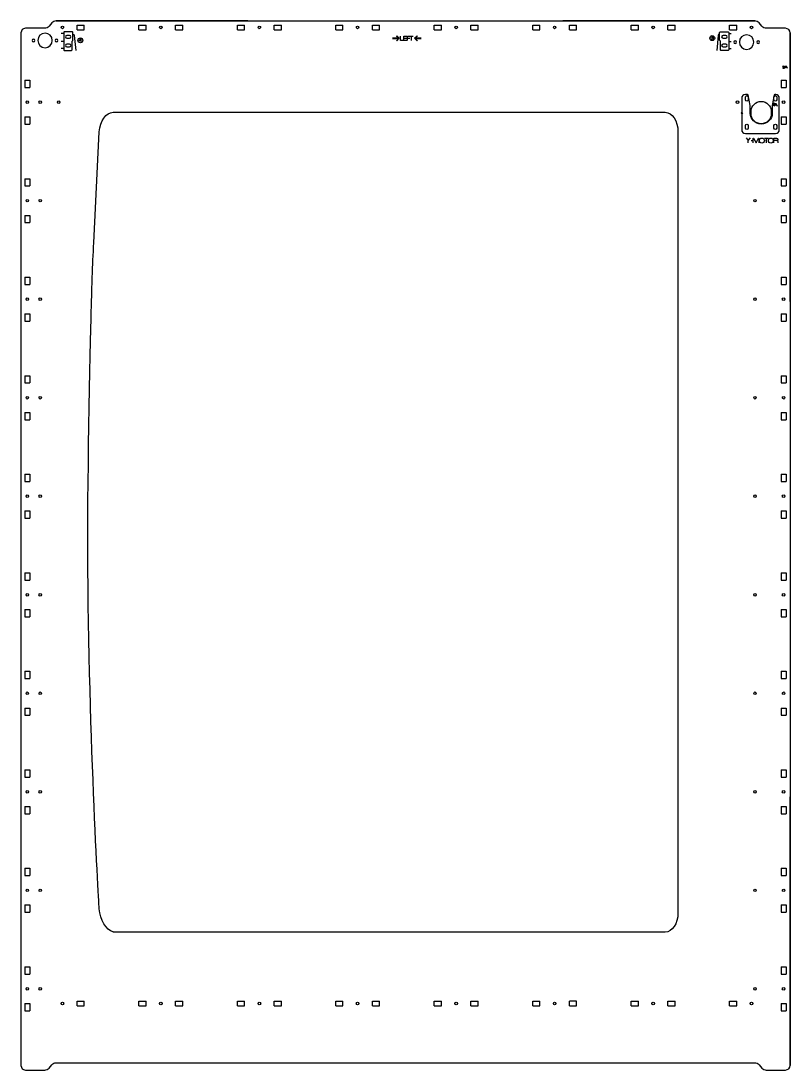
# Model space of a CAD drawing. Header units: millimetres. Extents: x 62 to 3900, y -2118 to 0.
# Drawn here: x 62 to 900, y -1143 to 0 of the extents above; entities that cross this region are included whole.
import ezdxf

# ---------------------------------------------------------------- set-up
doc = ezdxf.new("R2010")
doc.units = ezdxf.units.MM
doc.layers.add('CUTS', color=1, linetype='Continuous', lineweight=25, true_color=0xff0000)
doc.layers.add('TEXT', color=5, linetype='Continuous', true_color=0x0000ff)

msp = doc.modelspace()

# ---------------------------------------------------------------- linework, layer by layer
at = {"layer": 'CUTS', "color": 1, "lineweight": 25, "true_color": 0xff0000}
for p, q in [((100, 0), (861.4, 0)), ((122.8, -9.6), (122.8, -4.4)), ((122.8, -4.4), (130.7, -4.4)), ((122.8, -9.6), (130.7, -9.6)), ((130.7, -9.6), (130.7, -4.4)), ((190.2, -9.6), (190.2, -4.4)), ((190.2, -4.4), (198, -4.4)), ((190.2, -9.6), (198, -9.6)), ((198, -9.6), (198, -4.4)), ((230.2, -9.6), (230.2, -4.4)), ((230.2, -4.4), (238, -4.4)), ((230.2, -9.6), (238, -9.6)), ((238, -9.6), (238, -4.4)), ((297.5, -9.6), (297.5, -4.4)), ((297.5, -4.4), (305.4, -4.4)), ((297.5, -9.6), (305.4, -9.6)), ((305.4, -9.6), (305.4, -4.4)), ((337.5, -9.6), (337.5, -4.4)), ((337.5, -4.4), (345.4, -4.4)), ((337.5, -9.6), (345.4, -9.6)), ((345.4, -9.6), (345.4, -4.4)), ((404.6, -9.6), (404.6, -4.4)), ((404.6, -4.4), (412.5, -4.4)), ((404.6, -9.6), (412.5, -9.6)), ((412.5, -9.6), (412.5, -4.4)), ((444.6, -9.6), (444.6, -4.4)), ((444.6, -4.4), (452.5, -4.4)), ((444.6, -9.6), (452.5, -9.6)), ((452.5, -9.6), (452.5, -4.4)), ((511.9, -9.6), (511.9, -4.4)), ((511.9, -4.4), (519.8, -4.4)), ((511.9, -9.6), (519.8, -9.6)), ((519.8, -9.6), (519.8, -4.4)), ((551.9, -9.6), (551.9, -4.4)), ((551.9, -4.4), (559.8, -4.4)), ((551.9, -9.6), (559.8, -9.6)), ((559.8, -9.6), (559.8, -4.4)), ((619.3, -9.6), (619.3, -4.4)), ((619.3, -4.4), (627.1, -4.4)), ((619.3, -9.6), (627.1, -9.6)), ((627.1, -9.6), (627.1, -4.4)), ((659.3, -9.6), (659.3, -4.4)), ((659.3, -4.4), (667.1, -4.4)), ((659.3, -9.6), (667.1, -9.6)), ((667.1, -9.6), (667.1, -4.4)), ((726.6, -9.6), (726.6, -4.4)), ((726.6, -4.4), (734.5, -4.4)), ((726.6, -9.6), (734.5, -9.6)), ((734.5, -9.6), (734.5, -4.4)), ((766.6, -9.6), (766.6, -4.4)), ((766.6, -4.4), (774.5, -4.4)), ((766.6, -9.6), (774.5, -9.6)), ((774.5, -9.6), (774.5, -4.4)), ((833.8, -9.6), (833.8, -4.4)), ((833.8, -4.4), (841.6, -4.4)), ((833.8, -9.6), (841.6, -9.6)), ((841.6, -9.6), (841.6, -4.4)), ((61.7, -12.8), (61.7, -1138.2)), ((899.7, -12.8), (899.7, -1138.2)), ((66, -64.5), (71.2, -64.5)), ((66, -64.5), (66, -72.4)), ((71.2, -64.5), (71.2, -72.4)), ((890.2, -64.5), (895.4, -64.5)), ((890.2, -64.5), (890.2, -72.4)), ((895.4, -64.5), (895.4, -72.4)), ((66, -72.4), (71.2, -72.4)), ((890.2, -72.4), (895.4, -72.4)), ((66, -104.5), (71.2, -104.5)), ((66, -104.5), (66, -112.4)), ((66, -112.4), (71.2, -112.4)), ((71.2, -104.5), (71.2, -112.4)), ((890.2, -104.5), (895.4, -104.5)), ((890.2, -104.5), (890.2, -112.4)), ((890.2, -112.4), (895.4, -112.4)), ((895.4, -104.5), (895.4, -112.4)), ((66, -171.9), (71.2, -171.9)), ((66, -171.9), (66, -179.7)), ((66, -179.7), (71.2, -179.7)), ((71.2, -171.9), (71.2, -179.7)), ((890.2, -171.9), (895.4, -171.9)), ((890.2, -171.9), (890.2, -179.7)), ((890.2, -179.7), (895.4, -179.7)), ((895.4, -171.9), (895.4, -179.7)), ((66, -211.9), (71.2, -211.9)), ((66, -211.9), (66, -219.7)), ((71.2, -211.9), (71.2, -219.7)), ((890.2, -211.9), (895.4, -211.9)), ((890.2, -211.9), (890.2, -219.7)), ((895.4, -211.9), (895.4, -219.7)), ((66, -219.7), (71.2, -219.7)), ((890.2, -219.7), (895.4, -219.7)), ((66, -279.2), (71.2, -279.2)), ((66, -279.2), (66, -287.1)), ((71.2, -279.2), (71.2, -287.1)), ((890.2, -279.2), (895.4, -279.2)), ((890.2, -279.2), (890.2, -287.1)), ((895.4, -279.2), (895.4, -287.1)), ((66, -287.1), (71.2, -287.1)), ((890.2, -287.1), (895.4, -287.1)), ((66, -319.2), (71.2, -319.2)), ((66, -319.2), (66, -327.1)), ((71.2, -319.2), (71.2, -327.1)), ((890.2, -319.2), (895.4, -319.2)), ((890.2, -319.2), (890.2, -327.1)), ((895.4, -319.2), (895.4, -327.1)), ((66, -327.1), (71.2, -327.1)), ((777.6, -331.3), (777.6, -337.5)), ((890.2, -327.1), (895.4, -327.1)), ((66, -386.6), (71.2, -386.6)), ((66, -386.6), (66, -394.4)), ((71.2, -386.6), (71.2, -394.4)), ((890.2, -386.6), (895.4, -386.6)), ((890.2, -386.6), (890.2, -394.4)), ((895.4, -386.6), (895.4, -394.4)), ((66, -394.4), (71.2, -394.4)), ((890.2, -394.4), (895.4, -394.4)), ((66, -426.6), (71.2, -426.6)), ((66, -426.6), (66, -434.4)), ((71.2, -426.6), (71.2, -434.4)), ((890.2, -426.6), (895.4, -426.6)), ((890.2, -426.6), (890.2, -434.4)), ((895.4, -426.6), (895.4, -434.4)), ((66, -434.4), (71.2, -434.4)), ((890.2, -434.4), (895.4, -434.4)), ((66, -493.9), (71.2, -493.9)), ((66, -493.9), (66, -501.8)), ((66, -501.8), (71.2, -501.8)), ((71.2, -493.9), (71.2, -501.8)), ((890.2, -493.9), (895.4, -493.9)), ((890.2, -493.9), (890.2, -501.8)), ((890.2, -501.8), (895.4, -501.8)), ((895.4, -493.9), (895.4, -501.8)), ((66, -533.9), (71.2, -533.9)), ((66, -533.9), (66, -541.8)), ((71.2, -533.9), (71.2, -541.8)), ((890.2, -533.9), (895.4, -533.9)), ((890.2, -533.9), (890.2, -541.8)), ((895.4, -533.9), (895.4, -541.8)), ((66, -541.8), (71.2, -541.8)), ((890.2, -541.8), (895.4, -541.8)), ((66, -601.2), (71.2, -601.2)), ((66, -601.2), (66, -609.1)), ((71.2, -601.2), (71.2, -609.1)), ((890.2, -601.2), (895.4, -601.2)), ((890.2, -601.2), (890.2, -609.1)), ((895.4, -601.2), (895.4, -609.1)), ((66, -609.1), (71.2, -609.1)), ((890.2, -609.1), (895.4, -609.1)), ((66, -641.2), (71.2, -641.2)), ((66, -641.2), (66, -649.1)), ((66, -649.1), (71.2, -649.1)), ((71.2, -641.2), (71.2, -649.1)), ((890.2, -641.2), (895.4, -641.2)), ((890.2, -641.2), (890.2, -649.1)), ((890.2, -649.1), (895.4, -649.1)), ((895.4, -641.2), (895.4, -649.1)), ((66, -708.6), (71.2, -708.6)), ((66, -708.6), (66, -716.4)), ((71.2, -708.6), (71.2, -716.4)), ((890.2, -708.6), (895.4, -708.6)), ((890.2, -708.6), (890.2, -716.4)), ((895.4, -708.6), (895.4, -716.4)), ((66, -716.4), (71.2, -716.4)), ((890.2, -716.4), (895.4, -716.4)), ((66, -748.6), (71.2, -748.6)), ((66, -748.6), (66, -756.4)), ((71.2, -748.6), (71.2, -756.4)), ((890.2, -748.6), (895.4, -748.6)), ((890.2, -748.6), (890.2, -756.4)), ((895.4, -748.6), (895.4, -756.4)), ((66, -756.4), (71.2, -756.4)), ((890.2, -756.4), (895.4, -756.4)), ((66, -815.9), (71.2, -815.9)), ((66, -815.9), (66, -823.8)), ((71.2, -815.9), (71.2, -823.8)), ((890.2, -815.9), (895.4, -815.9)), ((890.2, -815.9), (890.2, -823.8)), ((895.4, -815.9), (895.4, -823.8)), ((66, -823.8), (71.2, -823.8)), ((890.2, -823.8), (895.4, -823.8)), ((66, -855.9), (71.2, -855.9)), ((66, -855.9), (66, -863.8)), ((71.2, -855.9), (71.2, -863.8)), ((890.2, -855.9), (895.4, -855.9)), ((890.2, -855.9), (890.2, -863.8)), ((895.4, -855.9), (895.4, -863.8)), ((66, -863.8), (71.2, -863.8)), ((890.2, -863.8), (895.4, -863.8)), ((66, -923.2), (71.2, -923.2)), ((66, -923.2), (66, -931.1)), ((71.2, -923.2), (71.2, -931.1)), ((890.2, -923.2), (895.4, -923.2)), ((890.2, -923.2), (890.2, -931.1)), ((895.4, -923.2), (895.4, -931.1)), ((66, -931.1), (71.2, -931.1)), ((890.2, -931.1), (895.4, -931.1)), ((66, -963.2), (71.2, -963.2)), ((66, -963.2), (66, -971.1)), ((66, -971.1), (71.2, -971.1)), ((71.2, -963.2), (71.2, -971.1)), ((890.2, -963.2), (895.4, -963.2)), ((890.2, -963.2), (890.2, -971.1)), ((890.2, -971.1), (895.4, -971.1)), ((895.4, -963.2), (895.4, -971.1)), ((66, -1030.6), (71.2, -1030.6)), ((66, -1030.6), (66, -1038.5)), ((66, -1038.5), (71.2, -1038.5)), ((71.2, -1030.6), (71.2, -1038.5)), ((890.2, -1030.6), (895.4, -1030.6)), ((890.2, -1030.6), (890.2, -1038.5)), ((890.2, -1038.5), (895.4, -1038.5)), ((895.4, -1030.6), (895.4, -1038.5)), ((66, -1070.6), (71.2, -1070.6)), ((66, -1070.6), (66, -1078.5)), ((71.2, -1070.6), (71.2, -1078.5)), ((122.8, -1073.2), (122.8, -1068)), ((122.8, -1068), (130.7, -1068)), ((122.8, -1073.2), (130.7, -1073.2)), ((130.7, -1073.2), (130.7, -1068)), ((190.2, -1073.2), (190.2, -1068)), ((190.2, -1068), (198, -1068)), ((190.2, -1073.2), (198, -1073.2)), ((198, -1073.2), (198, -1068)), ((230.2, -1073.2), (230.2, -1068)), ((230.2, -1068), (238, -1068)), ((230.2, -1073.2), (238, -1073.2)), ((238, -1073.2), (238, -1068)), ((297.5, -1073.2), (297.5, -1068)), ((297.5, -1068), (305.4, -1068)), ((297.5, -1073.2), (305.4, -1073.2)), ((305.4, -1073.2), (305.4, -1068)), ((337.5, -1073.2), (337.5, -1068)), ((337.5, -1068), (345.4, -1068)), ((337.5, -1073.2), (345.4, -1073.2)), ((345.4, -1073.2), (345.4, -1068)), ((404.6, -1073.2), (404.6, -1068)), ((404.6, -1068), (412.5, -1068)), ((404.6, -1073.2), (412.5, -1073.2)), ((412.5, -1073.2), (412.5, -1068)), ((444.6, -1073.2), (444.6, -1068)), ((444.6, -1068), (452.5, -1068)), ((444.6, -1073.2), (452.5, -1073.2)), ((452.5, -1073.2), (452.5, -1068)), ((511.9, -1073.2), (511.9, -1068)), ((511.9, -1068), (519.8, -1068)), ((511.9, -1073.2), (519.8, -1073.2)), ((519.8, -1073.2), (519.8, -1068)), ((551.9, -1073.2), (551.9, -1068)), ((551.9, -1068), (559.8, -1068)), ((551.9, -1073.2), (559.8, -1073.2)), ((559.8, -1073.2), (559.8, -1068)), ((619.3, -1073.2), (619.3, -1068)), ((619.3, -1068), (627.1, -1068)), ((619.3, -1073.2), (627.1, -1073.2)), ((627.1, -1073.2), (627.1, -1068)), ((659.3, -1073.2), (659.3, -1068)), ((667.1, -1068), (659.3, -1068)), ((659.3, -1073.2), (667.1, -1073.2)), ((667.1, -1073.2), (667.1, -1068)), ((726.6, -1073.2), (726.6, -1068)), ((726.6, -1068), (734.5, -1068)), ((726.6, -1073.2), (734.5, -1073.2)), ((734.5, -1073.2), (734.5, -1068)), ((766.6, -1073.2), (766.6, -1068)), ((766.6, -1068), (774.5, -1068)), ((766.6, -1073.2), (774.5, -1073.2)), ((774.5, -1073.2), (774.5, -1068)), ((833.8, -1073.2), (833.8, -1068)), ((833.8, -1068), (841.6, -1068)), ((833.8, -1073.2), (841.6, -1073.2)), ((841.6, -1073.2), (841.6, -1068)), ((890.2, -1070.6), (895.4, -1070.6)), ((890.2, -1070.6), (890.2, -1078.5)), ((895.4, -1070.6), (895.4, -1078.5)), ((66, -1078.5), (71.2, -1078.5)), ((890.2, -1078.5), (895.4, -1078.5)), ((100, -1135), (861.4, -1135))]:
    msp.add_line(p, q, dxfattribs=at)
for points in [[(87.6, -8), (66.5, -8)], [(95.4, -2.2), (92.3, -5.8)], [(309, 0), (100, 0)], [(861.4, 0), (652.3, 0)], [(869.1, -5.8), (866, -2.2)], [(894.9, -8), (873.7, -8), (873.7, -8)], [(61.7, -12.8), (61.7, -305.6)], [(114.6, -15.7), (111.6, -15.7)], [(111.6, -18.7), (114.6, -18.7), (114.6, -18.7)], [(829.7, -15.7), (826.7, -15.7)], [(826.7, -18.7), (829.7, -18.7), (829.7, -18.7)], [(899.7, -305.6), (899.7, -12.8)], [(114.6, -25.3), (111.6, -25.3)], [(111.6, -28.3), (114.6, -28.3), (114.6, -28.3)], [(829.7, -25.3), (826.7, -25.3)], [(826.7, -28.3), (829.7, -28.3), (829.7, -28.3)], [(851.2, -85.9), (851.2, -82.8)], [(854.2, -82.8), (854.2, -85.9), (854.2, -85.9)], [(882.2, -85.9), (882.2, -82.8)], [(885.2, -82.8), (885.2, -85.9), (885.2, -85.9)], [(162.2, -99.5), (763.6, -99.5)], [(857.3, -101.1), (857.3, -98.6)], [(879.2, -98.6), (879.2, -101.1), (879.2, -101.1)], [(851.2, -116.9), (851.2, -113.8)], [(854.2, -113.8), (854.2, -116.9), (854.2, -116.9)], [(882.2, -116.9), (882.2, -113.8)], [(885.2, -113.8), (885.2, -116.9), (885.2, -116.9)], [(141, -241.7), (147, -120.8)], [(777.6, -120.5), (777.6, -331.3)], [(777.6, -337.5), (777.6, -971.8)], [(61.7, -845.4), (61.7, -1138.2)], [(899.7, -1138.2), (899.7, -845.4)], [(763.6, -992.8), (162.2, -992.8), (162, -992.6)], [(66.5, -1143), (87.6, -1143)], [(92.3, -1140.8), (95.4, -1137.2)], [(100, -1135), (309, -1135)], [(652.3, -1135), (861.4, -1135)], [(866, -1137.2), (869.1, -1140.8)], [(873.7, -1143), (894.9, -1143)]]:
    msp.add_lwpolyline(points, dxfattribs=at)
for points in [[(66.5, -8), (63.8, -8), (61.7, -10.2), (61.7, -12.8)], [(92.3, -5.8), (91.3, -7), (89.2, -8), (87.6, -8)], [(100, 0), (98.4, 0), (96.4, -1), (95.4, -2.2)], [(105.3, -7), (105.3, -6.2), (106, -5.6), (106.8, -5.6)], [(106.8, -8.4), (106, -8.4), (105.3, -7.8), (105.3, -7)], [(106.8, -5.6), (107.5, -5.6), (108.2, -6.2), (108.2, -7)], [(108.2, -7), (108.2, -7.8), (107.5, -8.4), (106.8, -8.4)], [(212.7, -7), (212.7, -6.2), (213.3, -5.6), (214.1, -5.6)], [(214.1, -8.4), (213.3, -8.4), (212.7, -7.8), (212.7, -7)], [(214.1, -5.6), (214.9, -5.6), (215.5, -6.2), (215.5, -7)], [(215.5, -7), (215.5, -7.8), (214.9, -8.4), (214.1, -8.4)], [(320, -7), (320, -6.2), (320.7, -5.6), (321.4, -5.6)], [(321.4, -8.4), (320.7, -8.4), (320, -7.8), (320, -7)], [(321.4, -5.6), (322.2, -5.6), (322.9, -6.2), (322.9, -7)], [(322.9, -7), (322.9, -7.8), (322.2, -8.4), (321.4, -8.4)], [(427.1, -7), (427.1, -6.2), (427.7, -5.6), (428.5, -5.6)], [(428.5, -8.4), (427.7, -8.4), (427.1, -7.8), (427.1, -7)], [(428.5, -5.6), (429.3, -5.6), (429.9, -6.2), (429.9, -7)], [(429.9, -7), (429.9, -7.8), (429.3, -8.4), (428.5, -8.4)], [(534.4, -7), (534.4, -6.2), (535.1, -5.6), (535.9, -5.6)], [(535.9, -8.4), (535.1, -8.4), (534.4, -7.8), (534.4, -7)], [(535.9, -5.6), (536.6, -5.6), (537.3, -6.2), (537.3, -7)], [(537.3, -7), (537.3, -7.8), (536.6, -8.4), (535.9, -8.4)], [(641.8, -7), (641.8, -6.2), (642.4, -5.6), (643.2, -5.6)], [(643.2, -8.4), (642.4, -8.4), (641.8, -7.8), (641.8, -7)], [(643.2, -5.6), (644, -5.6), (644.6, -6.2), (644.6, -7)], [(644.6, -7), (644.6, -7.8), (644, -8.4), (643.2, -8.4)], [(749.1, -7), (749.1, -6.2), (749.7, -5.6), (750.5, -5.6)], [(750.5, -8.4), (749.7, -8.4), (749.1, -7.8), (749.1, -7)], [(750.5, -5.6), (751.3, -5.6), (752, -6.2), (752, -7)], [(752, -7), (752, -7.8), (751.3, -8.4), (750.5, -8.4)], [(856.3, -7), (856.3, -6.2), (856.9, -5.6), (857.7, -5.6)], [(857.7, -8.4), (856.9, -8.4), (856.3, -7.8), (856.3, -7)], [(857.7, -5.6), (858.5, -5.6), (859.1, -6.2), (859.1, -7)], [(859.1, -7), (859.1, -7.8), (858.5, -8.4), (857.7, -8.4)], [(866, -2.2), (865, -1), (862.9, 0), (861.4, 0)], [(873.7, -8), (872.2, -8), (870.1, -7), (869.1, -5.8)], [(899.7, -12.8), (899.7, -10.2), (897.5, -8), (894.9, -8)], [(75.4, -19.7), (74.6, -19.7), (73.9, -20.3), (73.9, -21.2)], [(73.9, -21.2), (73.9, -22), (74.6, -22.7), (75.4, -22.7)], [(76.9, -21.2), (76.9, -20.3), (76.3, -19.7), (75.4, -19.7)], [(75.4, -22.7), (76.3, -22.7), (76.9, -22), (76.9, -21.2)], [(87.9, -13.3), (83.6, -13.3), (80, -16.8), (80, -21.2)], [(80, -21.2), (80, -25.5), (83.6, -29.1), (87.9, -29.1)], [(95.8, -21.2), (95.8, -16.8), (92.3, -13.3), (87.9, -13.3)], [(87.9, -29.1), (92.3, -29.1), (95.8, -25.5), (95.8, -21.2)], [(100.4, -19.7), (99.6, -19.7), (98.9, -20.3), (98.9, -21.2)], [(98.9, -21.2), (98.9, -22), (99.6, -22.7), (100.4, -22.7)], [(101.9, -21.2), (101.9, -20.3), (101.3, -19.7), (100.4, -19.7)], [(100.4, -22.7), (101.3, -22.7), (101.9, -22), (101.9, -21.2)], [(111.6, -15.7), (110.8, -15.7), (110.1, -16.3), (110.1, -17.2)], [(110.1, -17.2), (110.1, -18), (110.8, -18.7), (111.6, -18.7)], [(116.1, -17.2), (116.1, -16.3), (115.4, -15.7), (114.6, -15.7)], [(114.6, -18.7), (115.4, -18.7), (116.1, -18), (116.1, -17.2)], [(826.7, -15.7), (825.8, -15.7), (825.2, -16.3), (825.2, -17.2)], [(825.2, -17.2), (825.2, -18), (825.8, -18.7), (826.7, -18.7)], [(831.2, -17.2), (831.2, -16.3), (830.5, -15.7), (829.7, -15.7)], [(829.7, -18.7), (830.5, -18.7), (831.2, -18), (831.2, -17.2)], [(839.9, -21.5), (839, -21.5), (838.4, -22.2), (838.4, -23)], [(841.4, -23), (841.4, -22.2), (840.7, -21.5), (839.9, -21.5)], [(852.4, -15.1), (848, -15.1), (844.5, -18.6), (844.5, -23)], [(860.3, -23), (860.3, -18.6), (856.7, -15.1), (852.4, -15.1)], [(864.9, -21.5), (864, -21.5), (863.4, -22.2), (863.4, -23)], [(866.4, -23), (866.4, -22.2), (865.7, -21.5), (864.9, -21.5)], [(111.6, -25.3), (110.8, -25.3), (110.1, -25.9), (110.1, -26.8)], [(110.1, -26.8), (110.1, -27.6), (110.8, -28.3), (111.6, -28.3)], [(116.1, -26.8), (116.1, -25.9), (115.4, -25.3), (114.6, -25.3)], [(114.6, -28.3), (115.4, -28.3), (116.1, -27.6), (116.1, -26.8)], [(826.7, -25.3), (825.8, -25.3), (825.2, -25.9), (825.2, -26.8)], [(825.2, -26.8), (825.2, -27.6), (825.8, -28.3), (826.7, -28.3)], [(831.2, -26.8), (831.2, -25.9), (830.5, -25.3), (829.7, -25.3)], [(829.7, -28.3), (830.5, -28.3), (831.2, -27.6), (831.2, -26.8)], [(838.4, -23), (838.4, -23.8), (839, -24.5), (839.9, -24.5)], [(839.9, -24.5), (840.7, -24.5), (841.4, -23.8), (841.4, -23)], [(844.5, -23), (844.5, -27.4), (848, -30.9), (852.4, -30.9)], [(852.4, -30.9), (856.7, -30.9), (860.3, -27.4), (860.3, -23)], [(863.4, -23), (863.4, -23.8), (864, -24.5), (864.9, -24.5)], [(864.9, -24.5), (865.7, -24.5), (866.4, -23.8), (866.4, -23)], [(67.2, -88.5), (67.2, -87.7), (67.8, -87), (68.6, -87)], [(68.6, -89.9), (67.8, -89.9), (67.2, -89.3), (67.2, -88.5)], [(68.6, -87), (69.4, -87), (70, -87.7), (70, -88.5)], [(70, -88.5), (70, -89.3), (69.4, -89.9), (68.6, -89.9)], [(81.3, -88.5), (81.3, -87.7), (81.9, -87), (82.7, -87)], [(82.7, -89.9), (81.9, -89.9), (81.3, -89.3), (81.3, -88.5)], [(82.7, -87), (83.5, -87), (84.1, -87.7), (84.1, -88.5)], [(84.1, -88.5), (84.1, -89.3), (83.5, -89.9), (82.7, -89.9)], [(101.4, -88.5), (101.4, -87.7), (102, -87), (102.8, -87)], [(102.8, -89.9), (102, -89.9), (101.4, -89.3), (101.4, -88.5)], [(102.8, -87), (103.6, -87), (104.2, -87.7), (104.2, -88.5)], [(104.2, -88.5), (104.2, -89.3), (103.6, -89.9), (102.8, -89.9)], [(841.1, -88.5), (841.1, -87.7), (841.7, -87), (842.5, -87)], [(842.5, -89.9), (841.7, -89.9), (841.1, -89.3), (841.1, -88.5)], [(842.5, -87), (843.3, -87), (843.9, -87.7), (843.9, -88.5)], [(843.9, -88.5), (843.9, -89.3), (843.3, -89.9), (842.5, -89.9)], [(851.2, -82.8), (851.2, -82), (851.9, -81.3), (852.7, -81.3)], [(852.7, -87.4), (851.9, -87.4), (851.2, -86.7), (851.2, -85.9)], [(852.7, -81.3), (853.5, -81.3), (854.2, -82), (854.2, -82.8)], [(854.2, -85.9), (854.2, -86.7), (853.5, -87.4), (852.7, -87.4)], [(857.3, -98.6), (857.3, -92.6), (862.2, -87.6), (868.2, -87.6)], [(868.2, -87.6), (874.3, -87.6), (879.2, -92.6), (879.2, -98.6)], [(882.2, -82.8), (882.2, -82), (882.9, -81.3), (883.7, -81.3)], [(883.7, -87.4), (882.9, -87.4), (882.2, -86.7), (882.2, -85.9)], [(883.7, -81.3), (884.5, -81.3), (885.2, -82), (885.2, -82.8)], [(885.2, -85.9), (885.2, -86.7), (884.5, -87.4), (883.7, -87.4)], [(891.3, -88.5), (891.3, -87.7), (892, -87), (892.8, -87)], [(892.8, -89.9), (892, -89.9), (891.3, -89.3), (891.3, -88.5)], [(892.8, -87), (893.5, -87), (894.2, -87.7), (894.2, -88.5)], [(894.2, -88.5), (894.2, -89.3), (893.5, -89.9), (892.8, -89.9)], [(147, -120.8), (147.7, -109.1), (154.5, -99.5), (162.2, -99.5)], [(763.6, -99.5), (771.3, -99.5), (777.6, -108.9), (777.6, -120.5)], [(868.2, -112), (862.2, -112), (857.3, -107.1), (857.3, -101.1)], [(879.2, -101.1), (879.2, -107.1), (874.3, -112), (868.2, -112)], [(851.2, -113.8), (851.2, -113), (851.9, -112.3), (852.7, -112.3)], [(852.7, -112.3), (853.5, -112.3), (854.2, -113), (854.2, -113.8)], [(882.2, -113.8), (882.2, -113), (882.9, -112.3), (883.7, -112.3)], [(883.7, -112.3), (884.5, -112.3), (885.2, -113), (885.2, -113.8)], [(852.7, -118.4), (851.9, -118.4), (851.2, -117.7), (851.2, -116.9)], [(854.2, -116.9), (854.2, -117.7), (853.5, -118.4), (852.7, -118.4)], [(883.7, -118.4), (882.9, -118.4), (882.2, -117.7), (882.2, -116.9)], [(885.2, -116.9), (885.2, -117.7), (884.5, -118.4), (883.7, -118.4)], [(67.2, -195.8), (67.2, -195), (67.8, -194.4), (68.6, -194.4)], [(68.6, -197.2), (67.8, -197.2), (67.2, -196.6), (67.2, -195.8)], [(68.6, -194.4), (69.4, -194.4), (70, -195), (70, -195.8)], [(70, -195.8), (70, -196.6), (69.4, -197.2), (68.6, -197.2)], [(81.3, -195.8), (81.3, -195), (81.9, -194.4), (82.7, -194.4)], [(82.7, -197.2), (81.9, -197.2), (81.3, -196.6), (81.3, -195.8)], [(82.7, -194.4), (83.5, -194.4), (84.1, -195), (84.1, -195.8)], [(84.1, -195.8), (84.1, -196.6), (83.5, -197.2), (82.7, -197.2)], [(860.1, -195.8), (860.1, -195), (860.7, -194.4), (861.5, -194.4)], [(861.5, -197.2), (860.7, -197.2), (860.1, -196.6), (860.1, -195.8)], [(861.5, -194.4), (862.3, -194.4), (862.9, -195), (862.9, -195.8)], [(862.9, -195.8), (862.9, -196.6), (862.3, -197.2), (861.5, -197.2)], [(891.3, -195.8), (891.3, -195), (892, -194.4), (892.8, -194.4)], [(892.8, -197.2), (892, -197.2), (891.3, -196.6), (891.3, -195.8)], [(892.8, -194.4), (893.5, -194.4), (894.2, -195), (894.2, -195.8)], [(894.2, -195.8), (894.2, -196.6), (893.5, -197.2), (892.8, -197.2)], [(139.5, -275.4), (139.8, -268.6), (140.4, -253.4), (141, -241.7)], [(138.5, -309.2), (138.8, -297.4), (139.3, -282.2), (139.5, -275.4)], [(67.2, -303.2), (67.2, -302.4), (67.8, -301.7), (68.6, -301.7)], [(68.6, -304.6), (67.8, -304.6), (67.2, -303.9), (67.2, -303.2)], [(68.6, -301.7), (69.4, -301.7), (70, -302.4), (70, -303.2)], [(70, -303.2), (70, -303.9), (69.4, -304.6), (68.6, -304.6)], [(81.3, -303.2), (81.3, -302.4), (81.9, -301.7), (82.7, -301.7)], [(82.7, -304.6), (81.9, -304.6), (81.3, -303.9), (81.3, -303.2)], [(82.7, -301.7), (83.5, -301.7), (84.1, -302.4), (84.1, -303.2)], [(84.1, -303.2), (84.1, -303.9), (83.5, -304.6), (82.7, -304.6)], [(860.1, -303.2), (860.1, -302.4), (860.7, -301.7), (861.5, -301.7)], [(861.5, -304.6), (860.7, -304.6), (860.1, -303.9), (860.1, -303.2)], [(861.5, -301.7), (862.3, -301.7), (862.9, -302.4), (862.9, -303.2)], [(862.9, -303.2), (862.9, -303.9), (862.3, -304.6), (861.5, -304.6)], [(891.3, -303.2), (891.3, -302.4), (892, -301.7), (892.8, -301.7)], [(892.8, -304.6), (892, -304.6), (891.3, -303.9), (891.3, -303.2)], [(892.8, -301.7), (893.5, -301.7), (894.2, -302.4), (894.2, -303.2)], [(894.2, -303.2), (894.2, -303.9), (893.5, -304.6), (892.8, -304.6)], [(134.5, -558.4), (134.5, -470.7), (138.5, -309.2), (138.5, -309.2)], [(67.2, -410.5), (67.2, -409.7), (67.8, -409.1), (68.6, -409.1)], [(68.6, -411.9), (67.8, -411.9), (67.2, -411.3), (67.2, -410.5)], [(68.6, -409.1), (69.4, -409.1), (70, -409.7), (70, -410.5)], [(70, -410.5), (70, -411.3), (69.4, -411.9), (68.6, -411.9)], [(81.3, -410.5), (81.3, -409.7), (81.9, -409.1), (82.7, -409.1)], [(82.7, -411.9), (81.9, -411.9), (81.3, -411.3), (81.3, -410.5)], [(82.7, -409.1), (83.5, -409.1), (84.1, -409.7), (84.1, -410.5)], [(84.1, -410.5), (84.1, -411.3), (83.5, -411.9), (82.7, -411.9)], [(860.1, -410.5), (860.1, -409.7), (860.7, -409.1), (861.5, -409.1)], [(861.5, -411.9), (860.7, -411.9), (860.1, -411.3), (860.1, -410.5)], [(861.5, -409.1), (862.3, -409.1), (862.9, -409.7), (862.9, -410.5)], [(862.9, -410.5), (862.9, -411.3), (862.3, -411.9), (861.5, -411.9)], [(891.3, -410.5), (891.3, -409.7), (892, -409.1), (892.8, -409.1)], [(892.8, -411.9), (892, -411.9), (891.3, -411.3), (891.3, -410.5)], [(892.8, -409.1), (893.5, -409.1), (894.2, -409.7), (894.2, -410.5)], [(894.2, -410.5), (894.2, -411.3), (893.5, -411.9), (892.8, -411.9)], [(67.2, -517.8), (67.2, -517), (67.8, -516.4), (68.6, -516.4)], [(68.6, -519.3), (67.8, -519.3), (67.2, -518.6), (67.2, -517.8)], [(68.6, -516.4), (69.4, -516.4), (70, -517), (70, -517.8)], [(70, -517.8), (70, -518.6), (69.4, -519.3), (68.6, -519.3)], [(81.3, -517.8), (81.3, -517), (81.9, -516.4), (82.7, -516.4)], [(82.7, -519.3), (81.9, -519.3), (81.3, -518.6), (81.3, -517.8)], [(82.7, -516.4), (83.5, -516.4), (84.1, -517), (84.1, -517.8)], [(84.1, -517.8), (84.1, -518.6), (83.5, -519.3), (82.7, -519.3)], [(860.1, -517.8), (860.1, -517), (860.7, -516.4), (861.5, -516.4)], [(861.5, -519.3), (860.7, -519.3), (860.1, -518.6), (860.1, -517.8)], [(861.5, -516.4), (862.3, -516.4), (862.9, -517), (862.9, -517.8)], [(862.9, -517.8), (862.9, -518.6), (862.3, -519.3), (861.5, -519.3)], [(891.3, -517.8), (891.3, -517), (892, -516.4), (892.8, -516.4)], [(892.8, -519.3), (892, -519.3), (891.3, -518.6), (891.3, -517.8)], [(892.8, -516.4), (893.5, -516.4), (894.2, -517), (894.2, -517.8)], [(894.2, -517.8), (894.2, -518.6), (893.5, -519.3), (892.8, -519.3)], [(147, -967.4), (147, -967.4), (134.5, -767.8), (134.5, -558.4)], [(67.2, -625.2), (67.2, -624.4), (67.8, -623.7), (68.6, -623.7)], [(68.6, -626.6), (67.8, -626.6), (67.2, -626), (67.2, -625.2)], [(68.6, -623.7), (69.4, -623.7), (70, -624.4), (70, -625.2)], [(70, -625.2), (70, -626), (69.4, -626.6), (68.6, -626.6)], [(81.3, -625.2), (81.3, -624.4), (81.9, -623.7), (82.7, -623.7)], [(82.7, -626.6), (81.9, -626.6), (81.3, -626), (81.3, -625.2)], [(82.7, -623.7), (83.5, -623.7), (84.1, -624.4), (84.1, -625.2)], [(84.1, -625.2), (84.1, -626), (83.5, -626.6), (82.7, -626.6)], [(860.1, -625.2), (860.1, -624.4), (860.7, -623.7), (861.5, -623.7)], [(861.5, -626.6), (860.7, -626.6), (860.1, -626), (860.1, -625.2)], [(861.5, -623.7), (862.3, -623.7), (862.9, -624.4), (862.9, -625.2)], [(862.9, -625.2), (862.9, -626), (862.3, -626.6), (861.5, -626.6)], [(891.3, -625.2), (891.3, -624.4), (892, -623.7), (892.8, -623.7)], [(892.8, -626.6), (892, -626.6), (891.3, -626), (891.3, -625.2)], [(892.8, -623.7), (893.5, -623.7), (894.2, -624.4), (894.2, -625.2)], [(894.2, -625.2), (894.2, -626), (893.5, -626.6), (892.8, -626.6)], [(67.2, -732.5), (67.2, -731.7), (67.8, -731.1), (68.6, -731.1)], [(68.6, -731.1), (69.4, -731.1), (70, -731.7), (70, -732.5)], [(81.3, -732.5), (81.3, -731.7), (81.9, -731.1), (82.7, -731.1)], [(82.7, -731.1), (83.5, -731.1), (84.1, -731.7), (84.1, -732.5)], [(860.1, -732.5), (860.1, -731.7), (860.7, -731.1), (861.5, -731.1)], [(861.5, -731.1), (862.3, -731.1), (862.9, -731.7), (862.9, -732.5)], [(891.3, -732.5), (891.3, -731.7), (892, -731.1), (892.8, -731.1)], [(892.8, -731.1), (893.5, -731.1), (894.2, -731.7), (894.2, -732.5)], [(68.6, -733.9), (67.8, -733.9), (67.2, -733.3), (67.2, -732.5)], [(70, -732.5), (70, -733.3), (69.4, -733.9), (68.6, -733.9)], [(82.7, -733.9), (81.9, -733.9), (81.3, -733.3), (81.3, -732.5)], [(84.1, -732.5), (84.1, -733.3), (83.5, -733.9), (82.7, -733.9)], [(861.5, -733.9), (860.7, -733.9), (860.1, -733.3), (860.1, -732.5)], [(862.9, -732.5), (862.9, -733.3), (862.3, -733.9), (861.5, -733.9)], [(892.8, -733.9), (892, -733.9), (891.3, -733.3), (891.3, -732.5)], [(894.2, -732.5), (894.2, -733.3), (893.5, -733.9), (892.8, -733.9)], [(67.2, -839.8), (67.2, -839.1), (67.8, -838.4), (68.6, -838.4)], [(68.6, -841.3), (67.8, -841.3), (67.2, -840.6), (67.2, -839.8)], [(68.6, -838.4), (69.4, -838.4), (70, -839.1), (70, -839.8)], [(70, -839.8), (70, -840.6), (69.4, -841.3), (68.6, -841.3)], [(81.3, -839.8), (81.3, -839.1), (81.9, -838.4), (82.7, -838.4)], [(82.7, -841.3), (81.9, -841.3), (81.3, -840.6), (81.3, -839.8)], [(82.7, -838.4), (83.5, -838.4), (84.1, -839.1), (84.1, -839.8)], [(84.1, -839.8), (84.1, -840.6), (83.5, -841.3), (82.7, -841.3)], [(860.1, -839.8), (860.1, -839.1), (860.7, -838.4), (861.5, -838.4)], [(861.5, -841.3), (860.7, -841.3), (860.1, -840.6), (860.1, -839.8)], [(861.5, -838.4), (862.3, -838.4), (862.9, -839.1), (862.9, -839.8)], [(862.9, -839.8), (862.9, -840.6), (862.3, -841.3), (861.5, -841.3)], [(891.3, -839.8), (891.3, -839.1), (892, -838.4), (892.8, -838.4)], [(892.8, -841.3), (892, -841.3), (891.3, -840.6), (891.3, -839.8)], [(892.8, -838.4), (893.5, -838.4), (894.2, -839.1), (894.2, -839.8)], [(894.2, -839.8), (894.2, -840.6), (893.5, -841.3), (892.8, -841.3)], [(67.2, -947.2), (67.2, -946.4), (67.8, -945.8), (68.6, -945.8)], [(68.6, -948.6), (67.8, -948.6), (67.2, -948), (67.2, -947.2)], [(68.6, -945.8), (69.4, -945.8), (70, -946.4), (70, -947.2)], [(70, -947.2), (70, -948), (69.4, -948.6), (68.6, -948.6)], [(81.3, -947.2), (81.3, -946.4), (81.9, -945.8), (82.7, -945.8)], [(82.7, -948.6), (81.9, -948.6), (81.3, -948), (81.3, -947.2)], [(82.7, -945.8), (83.5, -945.8), (84.1, -946.4), (84.1, -947.2)], [(84.1, -947.2), (84.1, -948), (83.5, -948.6), (82.7, -948.6)], [(860.1, -947.2), (860.1, -946.4), (860.7, -945.8), (861.5, -945.8)], [(861.5, -948.6), (860.7, -948.6), (860.1, -948), (860.1, -947.2)], [(861.5, -945.8), (862.3, -945.8), (862.9, -946.4), (862.9, -947.2)], [(862.9, -947.2), (862.9, -948), (862.3, -948.6), (861.5, -948.6)], [(891.3, -947.2), (891.3, -946.4), (892, -945.8), (892.8, -945.8)], [(892.8, -948.6), (892, -948.6), (891.3, -948), (891.3, -947.2)], [(892.8, -945.8), (893.5, -945.8), (894.2, -946.4), (894.2, -947.2)], [(894.2, -947.2), (894.2, -948), (893.5, -948.6), (892.8, -948.6)], [(162, -992.6), (154.5, -990.5), (147.7, -979.1), (147, -967.4)], [(777.6, -971.8), (777.6, -983.4), (771.3, -992.8), (763.6, -992.8)], [(67.2, -1054.5), (67.2, -1053.7), (67.8, -1053.1), (68.6, -1053.1)], [(68.6, -1056), (67.8, -1056), (67.2, -1055.3), (67.2, -1054.5)], [(68.6, -1053.1), (69.4, -1053.1), (70, -1053.7), (70, -1054.5)], [(70, -1054.5), (70, -1055.3), (69.4, -1056), (68.6, -1056)], [(81.3, -1054.5), (81.3, -1053.7), (81.9, -1053.1), (82.7, -1053.1)], [(82.7, -1056), (81.9, -1056), (81.3, -1055.3), (81.3, -1054.5)], [(82.7, -1053.1), (83.5, -1053.1), (84.1, -1053.7), (84.1, -1054.5)], [(84.1, -1054.5), (84.1, -1055.3), (83.5, -1056), (82.7, -1056)], [(860.1, -1054.5), (860.1, -1053.7), (860.7, -1053.1), (861.5, -1053.1)], [(861.5, -1056), (860.7, -1056), (860.1, -1055.3), (860.1, -1054.5)], [(861.5, -1053.1), (862.3, -1053.1), (862.9, -1053.7), (862.9, -1054.5)], [(862.9, -1054.5), (862.9, -1055.3), (862.3, -1056), (861.5, -1056)], [(891.3, -1054.5), (891.3, -1053.7), (892, -1053.1), (892.8, -1053.1)], [(892.8, -1056), (892, -1056), (891.3, -1055.3), (891.3, -1054.5)], [(892.8, -1053.1), (893.5, -1053.1), (894.2, -1053.7), (894.2, -1054.5)], [(894.2, -1054.5), (894.2, -1055.3), (893.5, -1056), (892.8, -1056)], [(105.3, -1070.6), (105.3, -1069.8), (106, -1069.2), (106.8, -1069.2)], [(106.8, -1072), (106, -1072), (105.3, -1071.4), (105.3, -1070.6)], [(106.8, -1069.2), (107.5, -1069.2), (108.2, -1069.8), (108.2, -1070.6)], [(108.2, -1070.6), (108.2, -1071.4), (107.5, -1072), (106.8, -1072)], [(212.7, -1070.6), (212.7, -1069.8), (213.3, -1069.2), (214.1, -1069.2)], [(214.1, -1072), (213.3, -1072), (212.7, -1071.4), (212.7, -1070.6)], [(214.1, -1069.2), (214.9, -1069.2), (215.5, -1069.8), (215.5, -1070.6)], [(215.5, -1070.6), (215.5, -1071.4), (214.9, -1072), (214.1, -1072)], [(320, -1070.6), (320, -1069.8), (320.7, -1069.2), (321.4, -1069.2)], [(321.4, -1072), (320.7, -1072), (320, -1071.4), (320, -1070.6)], [(321.4, -1069.2), (322.2, -1069.2), (322.9, -1069.8), (322.9, -1070.6)], [(322.9, -1070.6), (322.9, -1071.4), (322.2, -1072), (321.4, -1072)], [(427.1, -1070.6), (427.1, -1069.8), (427.7, -1069.2), (428.5, -1069.2)], [(428.5, -1072), (427.7, -1072), (427.1, -1071.4), (427.1, -1070.6)], [(428.5, -1069.2), (429.3, -1069.2), (429.9, -1069.8), (429.9, -1070.6)], [(429.9, -1070.6), (429.9, -1071.4), (429.3, -1072), (428.5, -1072)], [(534.4, -1070.6), (534.4, -1069.8), (535.1, -1069.2), (535.9, -1069.2)], [(535.9, -1072), (535.1, -1072), (534.4, -1071.4), (534.4, -1070.6)], [(535.9, -1069.2), (536.6, -1069.2), (537.3, -1069.8), (537.3, -1070.6)], [(537.3, -1070.6), (537.3, -1071.4), (536.6, -1072), (535.9, -1072)], [(641.8, -1070.6), (641.8, -1069.8), (642.4, -1069.2), (643.2, -1069.2)], [(643.2, -1072), (642.4, -1072), (641.8, -1071.4), (641.8, -1070.6)], [(643.2, -1069.2), (644, -1069.2), (644.6, -1069.8), (644.6, -1070.6)], [(644.6, -1070.6), (644.6, -1071.4), (644, -1072), (643.2, -1072)], [(749.1, -1070.6), (749.1, -1069.8), (749.7, -1069.2), (750.5, -1069.2)], [(750.5, -1072), (749.7, -1072), (749.1, -1071.4), (749.1, -1070.6)], [(750.5, -1069.2), (751.3, -1069.2), (752, -1069.8), (752, -1070.6)], [(752, -1070.6), (752, -1071.4), (751.3, -1072), (750.5, -1072)], [(856.3, -1070.6), (856.3, -1069.8), (856.9, -1069.2), (857.7, -1069.2)], [(857.7, -1072), (856.9, -1072), (856.3, -1071.4), (856.3, -1070.6)], [(857.7, -1069.2), (858.5, -1069.2), (859.1, -1069.8), (859.1, -1070.6)], [(859.1, -1070.6), (859.1, -1071.4), (858.5, -1072), (857.7, -1072)], [(61.7, -1138.2), (61.7, -1140.8), (63.8, -1143), (66.5, -1143)], [(87.6, -1143), (89.2, -1143), (91.3, -1142), (92.3, -1140.8)], [(95.4, -1137.2), (96.4, -1136), (98.4, -1135), (100, -1135)], [(861.4, -1135), (862.9, -1135), (865, -1136), (866, -1137.2)], [(869.1, -1140.8), (870.1, -1142), (872.2, -1143), (873.7, -1143)], [(894.9, -1143), (897.5, -1143), (899.7, -1140.8), (899.7, -1138.2)]]:
    msp.add_open_spline(points, degree=3, dxfattribs=at)
at = {"layer": 'TEXT', "color": 5, "lineweight": 25, "true_color": 0x0000ff}
for points in [[(108.2, -13.7), (105.6, -13.7)], [(108.2, -22.3), (105.6, -22.3)], [(108.2, -12.6), (108.2, -31.4)], [(117.7, -12), (108.8, -12)], [(117.3, -31.4), (117.3, -22.6)], [(117.8, -21.7), (117.8, -21.7)], [(118.3, -20.8), (118.3, -12.6)], [(119.8, -15.8), (121.4, -32)], [(127, -21.7), (125.2, -21.7), (125.2, -21.6), (126.9, -19.5), (127, -19.5), (127, -21.7)], [(127.6, -21.7), (127, -21.7), (127, -22.5)], [(470.7, -16.3), (473.1, -18.7), (466.5, -18.7)], [(466.5, -19.1), (473.1, -19.1), (470.7, -21.5)], [(471, -16.1), (473.8, -18.9), (471, -21.7)], [(478.4, -21.1), (475.4, -21.1), (475.4, -16.7)], [(482.3, -21.1), (478.8, -21.1), (478.8, -16.7), (482.2, -16.7)], [(478.8, -18.7), (482.1, -18.7)], [(482.7, -21.1), (482.7, -16.7), (485.7, -16.7)], [(482.7, -18.7), (485.5, -18.7)], [(485.2, -16.7), (489, -16.7)], [(487.1, -21.1), (487.1, -16.7)], [(493.4, -21.7), (490.6, -18.9), (493.4, -16.1)], [(497.8, -18.7), (491.3, -18.7), (493.7, -16.3)], [(493.7, -21.5), (491.3, -19.1), (497.8, -19.1)], [(815.3, -18.5), (815.3, -18.6)], [(821.4, -15.8), (819.8, -32)], [(822.9, -20.8), (822.9, -12.6)], [(823.4, -21.7), (823.4, -21.7)], [(823.5, -12), (832.4, -12)], [(823.9, -31.4), (823.9, -22.6)], [(833, -12.6), (833, -31.4)], [(833, -13.7), (835.6, -13.7)], [(833, -22.3), (835.6, -22.3)], [(108.2, -30), (105.6, -30)], [(108.8, -32), (116.8, -32), (116.8, -32)], [(832.4, -32), (824.4, -32), (824.4, -32)], [(833, -30), (835.6, -30)], [(891.7, -51.3), (893.5, -51.3)], [(892.9, -50.3), (892.3, -50.6)], [(894.2, -51.4), (895.3, -49), (895.4, -49), (896.5, -51.4)], [(896.2, -50.6), (894.6, -50.6)], [(847, -84.1), (847, -99.3), (847.9, -100.1), (847, -101), (847, -118.6), (847, -118.6)], [(852.3, -80.1), (851, -80.1)], [(856.3, -100.4), (856.3, -92.2), (854, -80.5)], [(882.5, -80.5), (880.3, -92.2), (880.3, -100.4)], [(880.9, -89.6), (883, -89.6), (883, -89.8)], [(882.7, -92.7), (884.1, -89.7), (884.2, -89.7), (885.6, -92.7)], [(888, -118.6), (888, -84.1)], [(846.6, -99.3), (847.5, -100.1), (846.6, -101)], [(885.1, -91.7), (883.2, -91.7)], [(851, -122.6), (884, -122.6)], [(851.8, -127.4), (854.2, -130.4), (856.6, -127.4)], [(854.2, -132.9), (854.2, -130.4)], [(857.3, -130.3), (858.7, -130.3)], [(859.7, -132.8), (859.7, -127.6), (860, -127.6), (862.7, -132.6), (862.7, -132.6), (865.4, -127.6), (865.7, -127.6), (865.7, -132.8)], [(871.7, -127.6), (876.2, -127.6)], [(874, -132.8), (874, -127.6)], [(882.2, -132.8), (882.2, -127.6), (885.1, -127.6)], [(885.3, -130.2), (882.2, -130.2)], [(885.3, -130.2), (885.3, -130.2)]]:
    msp.add_lwpolyline(points, dxfattribs=at)
for points in [[(108.8, -12), (108.5, -12), (108.2, -12.3), (108.2, -12.6)], [(117.3, -22.6), (117.3, -22.3), (117.5, -21.9), (117.8, -21.7)], [(118.3, -12.6), (118.3, -12.3), (118, -12), (117.7, -12)], [(117.8, -21.7), (118.1, -21.5), (118.3, -21.1), (118.3, -20.8)], [(118.3, -14.5), (119.1, -14.4), (119.8, -15), (119.8, -15.8)], [(123.7, -21.1), (123.7, -19.6), (124.9, -18.4), (126.4, -18.4)], [(126.4, -23.7), (124.9, -23.7), (123.7, -22.5), (123.7, -21.1)], [(126.4, -18.4), (127.9, -18.4), (129.1, -19.6), (129.1, -21.1)], [(129.1, -21.1), (129.1, -22.5), (127.9, -23.7), (126.4, -23.7)], [(812.3, -18.7), (812.3, -17.2), (813.5, -16), (814.9, -16)], [(814.9, -21.3), (813.5, -21.3), (812.3, -20.1), (812.3, -18.7)], [(813.8, -19.2), (813.8, -19.2), (813.8, -19.2), (813.8, -19.1)], [(814.9, -20.2), (814.1, -20.2), (813.8, -19.8), (813.8, -19.2)], [(813.9, -18.1), (813.9, -17.5), (814.1, -17.1), (815, -17.1)], [(814.9, -16), (816.4, -16), (817.6, -17.2), (817.6, -18.7)], [(817.6, -18.7), (817.6, -20.1), (816.4, -21.3), (814.9, -21.3)], [(816.1, -19.4), (816.1, -19.7), (815.9, -20.2), (814.9, -20.2)], [(815, -17.1), (815.7, -17.1), (816, -17.4), (816, -17.9)], [(816, -17.9), (816, -18.2), (815.8, -18.5), (815.3, -18.5)], [(815.3, -18.6), (815.9, -18.6), (816.1, -19), (816.1, -19.4)], [(822.9, -14.5), (822.1, -14.4), (821.4, -15), (821.4, -15.8)], [(822.9, -12.6), (822.9, -12.3), (823.2, -12), (823.5, -12)], [(823.4, -21.7), (823.1, -21.5), (822.9, -21.1), (822.9, -20.8)], [(823.9, -22.6), (823.9, -22.3), (823.7, -21.9), (823.4, -21.7)], [(832.4, -12), (832.7, -12), (833, -12.3), (833, -12.6)], [(108.2, -31.4), (108.2, -31.7), (108.5, -32), (108.8, -32)], [(116.8, -32), (117.1, -32), (117.3, -31.7), (117.3, -31.4)], [(824.4, -32), (824.1, -32), (823.9, -31.7), (823.9, -31.4)], [(833, -31.4), (833, -31.7), (832.7, -32), (832.4, -32)], [(892.3, -50.6), (891.9, -50.8), (891.7, -51), (891.7, -51.3)], [(891.8, -49.7), (891.8, -49.5), (891.8, -48.9), (892.6, -48.9)], [(892.6, -48.9), (893.3, -48.9), (893.4, -49.3), (893.4, -49.6)], [(893.4, -49.6), (893.4, -49.9), (893.2, -50.1), (892.9, -50.3)], [(851, -80.1), (848.8, -80.1), (847, -81.9), (847, -84.1)], [(854, -80.5), (853.5, -80.3), (852.9, -80.1), (852.3, -80.1)], [(883, -89.8), (882.1, -90.6), (881.6, -91.6), (881.6, -92.6)], [(884.1, -80.1), (883.5, -80.1), (883, -80.3), (882.5, -80.5)], [(888, -84.1), (888, -82), (886.3, -80.2), (884.1, -80.1)], [(868.3, -112.4), (861.6, -112.4), (856.3, -107), (856.3, -100.4)], [(880.3, -100.4), (880.3, -107), (874.9, -112.4), (868.3, -112.4)], [(847, -118.6), (847, -120.8), (848.8, -122.6), (851, -122.6)], [(884, -122.6), (886.2, -122.6), (888, -120.8), (888, -118.6)], [(866.3, -130.3), (866.3, -128.6), (867.5, -127.6), (869, -127.6)], [(869, -133), (867.5, -133), (866.3, -132), (866.3, -130.3)], [(869, -127.6), (870.5, -127.6), (871.7, -128.6), (871.7, -130.3)], [(871.7, -130.3), (871.7, -132), (870.5, -133), (869, -133)], [(876.1, -130.3), (876.1, -128.6), (877.4, -127.6), (878.8, -127.6)], [(878.8, -133), (877.4, -133), (876.1, -132), (876.1, -130.3)], [(878.8, -127.6), (880.3, -127.6), (881.5, -128.6), (881.5, -130.3)], [(881.5, -130.3), (881.5, -132), (880.3, -133), (878.8, -133)], [(885.1, -127.6), (886.1, -127.6), (886.5, -128.1), (886.5, -129)], [(886.5, -129), (886.5, -129.5), (886.2, -130.2), (885.3, -130.2)], [(885.3, -130.2), (886.1, -130.2), (886.4, -130.6), (886.4, -131.3)], [(886.4, -131.3), (886.4, -131.5), (886.4, -132.6), (886.5, -132.8)]]:
    msp.add_open_spline(points, degree=3, dxfattribs=at)

doc.saveas('drawing.dxf')
